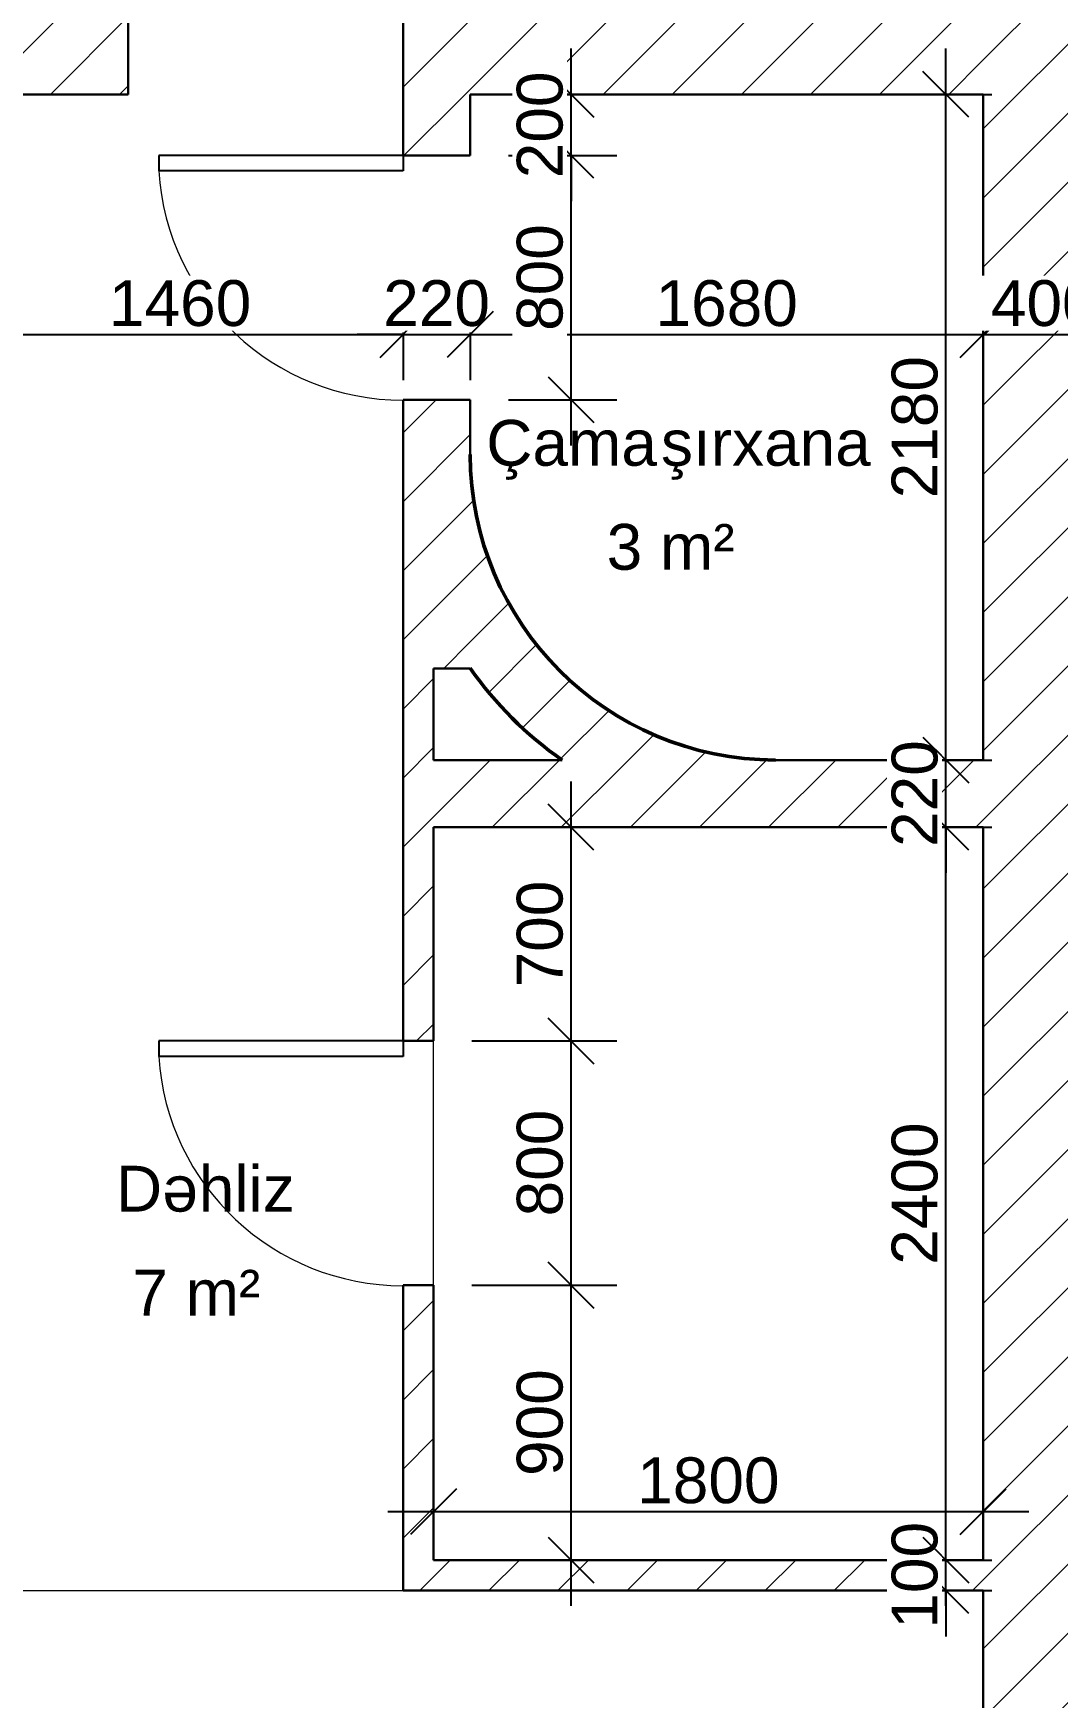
# Model space of a CAD drawing. Header units: millimetres. Extents: x 1680 to 166026, y 35966 to 91121.
# Drawn here: x 15611 to 18966, y 55993 to 61443 of the extents above; entities that cross this region are included whole.
import ezdxf

# ---------------------------------------------------------------- set-up
doc = ezdxf.new("R2010")
doc.units = ezdxf.units.MM
for name, color, linetype, lineweight in [('A-ANNO-DIMS', 7, 'Continuous', 9), ('A-AREA', 32, 'Continuous', 18), ('A-AREA-IDEN', 7, 'Continuous', 9), ('A-DOOR', 31, 'Continuous', 18), ('A-WALL', 255, 'Continuous', 18), ('A-WALL-PATT', 111, 'Continuous', 50)]:
    doc.layers.add(name, color=color, linetype=linetype, lineweight=lineweight)
doc.styles.add('Arial', font='arial.ttf', dxfattribs={"height": 150})
doc.styles.add('Arial_1', font='arial.ttf', dxfattribs={"height": 150})
doc.dimstyles.new('Linear_-_3mm_Arial', dxfattribs={"dimscale": 304.8, "dimtxt": 153.03891, "dimasz": 0.492126, "dimexe": 0.492126, "dimexo": 0.328084, "dimgap": 0.082021, "dimtad": 1, "dimdec": 0, "dimzin": 0, "dimdsep": 46, "dimtxsty": 'Arial', "dimblk1": 'OBLIQUE', "dimblk2": 'OBLIQUE', "dimsah": 1, "dimcen": 0.09, "dimdle": 0.492126, "dimazin": 0, "dimtfac": 1, "dimtdec": 4, "dimtix": 1, "dimtmove": 0, "dimatfit": 3, "dimfxl": 1, "dimtvp": 1, "dimtfill": 1, "dimtolj": 1, "dimtzin": 0, "dimarcsym": 2})
pattern_1 = [(45, (15427.06, 59193.26), (-113.137, 113.137), [])]

# ---------------------------------------------------------------- blocks, each defined once
blk = doc.blocks.new('M_Single-Flush - 800 x 2100-239763-Level 1')
at = {"layer": 'A-DOOR', "lineweight": 25}
for p, q in [((349, 110), (349, 910.1)), ((400, 910.1), (349, 910.1)), ((400, 110), (400, 910.1)), ((400, 110), (349, 110))]:
    blk.add_line(p, q, dxfattribs=at)
at = {"layer": 'A-DOOR'}
blk.add_arc((400, 110), 801.7, 93.6474, 180, dxfattribs=at)
blk = doc.blocks.new('M_Single-Flush - 800 x 2100-239712-Level 1')
at = {"layer": 'A-DOOR', "lineweight": 25}
for p, q in [((349, 50), (349, 850.1)), ((400, 850.1), (349, 850.1)), ((400, 50), (400, 850.1)), ((400, 50), (349, 50))]:
    blk.add_line(p, q, dxfattribs=at)
at = {"layer": 'A-DOOR'}
blk.add_arc((400, 50), 801.7, 93.6474, 180, dxfattribs=at)
blk = doc.blocks.new('_Oblique')
at = {"color": 0, "linetype": 'ByBlock', "lineweight": -2}
blk.add_line((-0.5, -0.5), (0.5, 0.5), dxfattribs=at)
blk = doc.blocks.new('*D175')
at = {"layer": 'A-ANNO-DIMS', "color": 0, "lineweight": -2, "transparency": 16777216}
for p, q in [((15211.7, 60457.2), (16971.7, 60457.2)), ((15361.7, 60463.3), (15361.7, 60307.2)), ((16821.7, 60463.3), (16821.7, 60307.2))]:
    blk.add_line(p, q, dxfattribs=at)
at = {"layer": 'Defpoints', "color": 0, "transparency": 16777216}
for p in [(15361.7, 60563.3), (16821.7, 60563.3), (16821.7, 60457.2)]:
    blk.add_point(p, dxfattribs=at)
at = {"layer": 'A-ANNO-DIMS', "color": 0, "lineweight": -2, "transparency": 16777216, "xscale": 149.9999920571061, "yscale": 149.9999920571061, "zscale": 149.9999920571061, "rotation": 180}
blk.add_blockref('_Oblique', (15361.7, 60457.2), dxfattribs=at)
at = {"layer": 'A-ANNO-DIMS', "color": 0, "lineweight": -2, "transparency": 16777216, "xscale": 149.9999920571061, "yscale": 149.9999920571061, "zscale": 149.9999920571061}
blk.add_blockref('_Oblique', (16821.7, 60457.2), dxfattribs=at)
at = {"layer": 'A-ANNO-DIMS', "color": 0, "transparency": 16777216, "insert": (16091.7, 60558.8), "char_height": 150, "width": 553.765, "attachment_point": 5, "style": 'Arial', "bg_fill": 3, "box_fill_scale": 1.1, "bg_fill_color": 256, "bg_fill_true_color": 13158600, "bg_fill_transparency": 0}
blk.add_mtext('\\A1;1460', dxfattribs=at)
blk = doc.blocks.new('*D176')
at = {"layer": 'A-ANNO-DIMS', "color": 0, "lineweight": -2, "transparency": 16777216}
for p, q in [((16821.7, 60457.2), (16671.7, 60457.2)), ((16821.7, 60463.3), (16821.7, 60307.2)), ((16821.7, 60457.2), (17041.7, 60457.2)), ((17041.7, 60463.3), (17041.7, 60307.2)), ((17041.7, 60457.2), (17191.7, 60457.2))]:
    blk.add_line(p, q, dxfattribs=at)
at = {"layer": 'A-ANNO-DIMS', "color": 0, "lineweight": -2, "transparency": 16777216, "xscale": 149.9999920571061, "yscale": 149.9999920571061, "zscale": 149.9999920571061}
blk.add_blockref('_Oblique', (16821.7, 60457.2), dxfattribs=at)
at = {"layer": 'A-ANNO-DIMS', "color": 0, "lineweight": -2, "transparency": 16777216, "xscale": 149.9999920571061, "yscale": 149.9999920571061, "zscale": 149.9999920571061, "rotation": 180}
blk.add_blockref('_Oblique', (17041.7, 60457.2), dxfattribs=at)
at = {"layer": 'A-ANNO-DIMS', "color": 0, "transparency": 16777216, "insert": (16931.7, 60558.8), "char_height": 150, "width": 415.324, "attachment_point": 5, "style": 'Arial', "bg_fill": 3, "box_fill_scale": 1.1, "bg_fill_color": 256, "bg_fill_true_color": 13158600, "bg_fill_transparency": 0}
blk.add_mtext('\\A1;220', dxfattribs=at)
at = {"layer": 'Defpoints', "color": 0, "transparency": 16777216}
for p in [(16821.7, 60563.3), (17041.7, 60563.3), (17041.7, 60457.2)]:
    blk.add_point(p, dxfattribs=at)
blk = doc.blocks.new('*D177')
at = {"layer": 'A-ANNO-DIMS', "color": 0, "lineweight": -2, "transparency": 16777216}
for p, q in [((16891.7, 60457.2), (18871.7, 60457.2)), ((17041.7, 60463.3), (17041.7, 60307.2)), ((18721.7, 60463.3), (18721.7, 60307.2))]:
    blk.add_line(p, q, dxfattribs=at)
at = {"layer": 'Defpoints', "color": 0, "transparency": 16777216}
for p in [(17041.7, 60563.3), (18721.7, 60563.3), (18721.7, 60457.2)]:
    blk.add_point(p, dxfattribs=at)
at = {"layer": 'A-ANNO-DIMS', "color": 0, "lineweight": -2, "transparency": 16777216, "xscale": 149.9999920571061, "yscale": 149.9999920571061, "zscale": 149.9999920571061, "rotation": 180}
blk.add_blockref('_Oblique', (17041.7, 60457.2), dxfattribs=at)
at = {"layer": 'A-ANNO-DIMS', "color": 0, "lineweight": -2, "transparency": 16777216, "xscale": 149.9999920571061, "yscale": 149.9999920571061, "zscale": 149.9999920571061}
blk.add_blockref('_Oblique', (18721.7, 60457.2), dxfattribs=at)
at = {"layer": 'A-ANNO-DIMS', "color": 0, "transparency": 16777216, "insert": (17881.7, 60558.8), "char_height": 150, "width": 553.765, "attachment_point": 5, "style": 'Arial', "bg_fill": 3, "box_fill_scale": 1.1, "bg_fill_color": 256, "bg_fill_true_color": 13158600, "bg_fill_transparency": 0}
blk.add_mtext('\\A1;1680', dxfattribs=at)
blk = doc.blocks.new('*D178')
at = {"layer": 'A-ANNO-DIMS', "color": 0, "lineweight": -2, "transparency": 16777216}
for p, q in [((18571.7, 60457.2), (19271.7, 60457.2)), ((18721.7, 60463.3), (18721.7, 60307.2)), ((19121.7, 60463.3), (19121.7, 60307.2))]:
    blk.add_line(p, q, dxfattribs=at)
at = {"layer": 'A-ANNO-DIMS', "color": 0, "lineweight": -2, "transparency": 16777216, "xscale": 149.9999920571061, "yscale": 149.9999920571061, "zscale": 149.9999920571061, "rotation": 180}
blk.add_blockref('_Oblique', (18721.7, 60457.2), dxfattribs=at)
at = {"layer": 'A-ANNO-DIMS', "color": 0, "lineweight": -2, "transparency": 16777216, "xscale": 149.9999920571061, "yscale": 149.9999920571061, "zscale": 149.9999920571061}
blk.add_blockref('_Oblique', (19121.7, 60457.2), dxfattribs=at)
at = {"layer": 'A-ANNO-DIMS', "color": 0, "transparency": 16777216, "insert": (18921.7, 60558.8), "char_height": 150, "width": 415.324, "attachment_point": 5, "style": 'Arial', "bg_fill": 3, "box_fill_scale": 1.1, "bg_fill_color": 256, "bg_fill_true_color": 13158600, "bg_fill_transparency": 0}
blk.add_mtext('\\A1;400', dxfattribs=at)
at = {"layer": 'Defpoints', "color": 0, "transparency": 16777216}
for p in [(18721.7, 60563.3), (19121.7, 60563.3), (19121.7, 60457.2)]:
    blk.add_point(p, dxfattribs=at)
blk = doc.blocks.new('*D185')
at = {"layer": 'A-ANNO-DIMS', "color": 0, "lineweight": -2, "transparency": 16777216}
for p, q in [((18599.5, 56443.5), (18599.5, 56593.5)), ((18593.4, 56443.5), (18749.5, 56443.5)), ((18599.5, 56343.5), (18599.5, 56443.5)), ((18593.4, 56343.5), (18749.5, 56343.5)), ((18599.5, 56343.5), (18599.5, 56193.5))]:
    blk.add_line(p, q, dxfattribs=at)
at = {"layer": 'A-ANNO-DIMS', "color": 0, "lineweight": -2, "transparency": 16777216, "xscale": 149.9999920571061, "yscale": 149.9999920571061, "zscale": 149.9999920571061}
for p, rotation in [((18599.5, 56443.5), 270), ((18599.5, 56343.5), 90)]:
    blk.add_blockref('_Oblique', p, dxfattribs=dict(at, rotation=rotation))
at = {"layer": 'A-ANNO-DIMS', "color": 0, "transparency": 16777216, "insert": (18497.9, 56393.5), "char_height": 150, "width": 415.324, "attachment_point": 5, "rotation": 90, "style": 'Arial', "bg_fill": 3, "box_fill_scale": 1.1, "bg_fill_color": 256, "bg_fill_true_color": 13158600, "bg_fill_transparency": 0}
blk.add_mtext('\\A1;100', dxfattribs=at)
at = {"layer": 'Defpoints', "color": 0, "transparency": 16777216}
for p in [(18493.4, 56443.5), (18599.5, 56443.5), (18493.4, 56343.5)]:
    blk.add_point(p, dxfattribs=at)
blk = doc.blocks.new('*D186')
at = {"layer": 'A-ANNO-DIMS', "color": 0, "lineweight": -2, "transparency": 16777216}
for p, q in [((18599.5, 56293.5), (18599.5, 58993.5)), ((18593.4, 58843.5), (18749.5, 58843.5)), ((18593.4, 56443.5), (18749.5, 56443.5))]:
    blk.add_line(p, q, dxfattribs=at)
at = {"layer": 'Defpoints', "color": 0, "transparency": 16777216}
for p in [(18493.4, 58843.5), (18599.5, 58843.5), (18493.4, 56443.5)]:
    blk.add_point(p, dxfattribs=at)
at = {"layer": 'A-ANNO-DIMS', "color": 0, "lineweight": -2, "transparency": 16777216, "xscale": 149.9999920571061, "yscale": 149.9999920571061, "zscale": 149.9999920571061}
for p, rotation in [((18599.5, 58843.5), 90), ((18599.5, 56443.5), 270)]:
    blk.add_blockref('_Oblique', p, dxfattribs=dict(at, rotation=rotation))
at = {"layer": 'A-ANNO-DIMS', "color": 0, "transparency": 16777216, "insert": (18497.9, 57643.5), "char_height": 150, "width": 553.765, "attachment_point": 5, "rotation": 90, "style": 'Arial', "bg_fill": 3, "box_fill_scale": 1.1, "bg_fill_color": 256, "bg_fill_true_color": 13158600, "bg_fill_transparency": 0}
blk.add_mtext('\\A1;2400', dxfattribs=at)
blk = doc.blocks.new('*D187')
at = {"layer": 'A-ANNO-DIMS', "color": 0, "lineweight": -2, "transparency": 16777216}
for p, q in [((18599.5, 59063.5), (18599.5, 59213.5)), ((18593.4, 59063.5), (18749.5, 59063.5)), ((18599.5, 58843.5), (18599.5, 59063.5)), ((18593.4, 58843.5), (18749.5, 58843.5)), ((18599.5, 58843.5), (18599.5, 58693.5))]:
    blk.add_line(p, q, dxfattribs=at)
at = {"layer": 'A-ANNO-DIMS', "color": 0, "lineweight": -2, "transparency": 16777216, "xscale": 149.9999920571061, "yscale": 149.9999920571061, "zscale": 149.9999920571061}
for p, rotation in [((18599.5, 59063.5), 270), ((18599.5, 58843.5), 90)]:
    blk.add_blockref('_Oblique', p, dxfattribs=dict(at, rotation=rotation))
at = {"layer": 'A-ANNO-DIMS', "color": 0, "transparency": 16777216, "insert": (18497.9, 58953.5), "char_height": 150, "width": 415.324, "attachment_point": 5, "rotation": 90, "style": 'Arial', "bg_fill": 3, "box_fill_scale": 1.1, "bg_fill_color": 256, "bg_fill_true_color": 13158600, "bg_fill_transparency": 0}
blk.add_mtext('\\A1;220', dxfattribs=at)
at = {"layer": 'Defpoints', "color": 0, "transparency": 16777216}
for p in [(18493.4, 59063.5), (18599.5, 59063.5), (18493.4, 58843.5)]:
    blk.add_point(p, dxfattribs=at)
blk = doc.blocks.new('*D188')
at = {"layer": 'A-ANNO-DIMS', "color": 0, "lineweight": -2, "transparency": 16777216}
for p, q in [((18599.5, 58913.5), (18599.5, 61393.5)), ((18593.4, 61243.5), (18749.5, 61243.5)), ((18593.4, 59063.5), (18749.5, 59063.5))]:
    blk.add_line(p, q, dxfattribs=at)
at = {"layer": 'Defpoints', "color": 0, "transparency": 16777216}
for p in [(18493.4, 61243.5), (18599.5, 61243.5), (18493.4, 59063.5)]:
    blk.add_point(p, dxfattribs=at)
at = {"layer": 'A-ANNO-DIMS', "color": 0, "lineweight": -2, "transparency": 16777216, "xscale": 149.9999920571061, "yscale": 149.9999920571061, "zscale": 149.9999920571061}
for p, rotation in [((18599.5, 61243.5), 90), ((18599.5, 59063.5), 270)]:
    blk.add_blockref('_Oblique', p, dxfattribs=dict(at, rotation=rotation))
at = {"layer": 'A-ANNO-DIMS', "color": 0, "transparency": 16777216, "insert": (18497.9, 60153.5), "char_height": 150, "width": 553.765, "attachment_point": 5, "rotation": 90, "style": 'Arial', "bg_fill": 3, "box_fill_scale": 1.1, "bg_fill_color": 256, "bg_fill_true_color": 13158600, "bg_fill_transparency": 0}
blk.add_mtext('\\A1;2180', dxfattribs=at)
blk = doc.blocks.new('*D198')
at = {"layer": 'A-ANNO-DIMS', "color": 0, "lineweight": -2, "transparency": 16777216}
for p, q in [((17371.9, 60093.5), (17371.9, 61193.5)), ((17166.7, 61043.5), (17521.9, 61043.5)), ((17166.7, 60243.5), (17521.9, 60243.5))]:
    blk.add_line(p, q, dxfattribs=at)
at = {"layer": 'Defpoints', "color": 0, "transparency": 16777216}
for p in [(17066.7, 61043.5), (17371.9, 61043.5), (17066.7, 60243.5)]:
    blk.add_point(p, dxfattribs=at)
at = {"layer": 'A-ANNO-DIMS', "color": 0, "lineweight": -2, "transparency": 16777216, "xscale": 149.9999920571061, "yscale": 149.9999920571061, "zscale": 149.9999920571061}
for p, rotation in [((17371.9, 61043.5), 90), ((17371.9, 60243.5), 270)]:
    blk.add_blockref('_Oblique', p, dxfattribs=dict(at, rotation=rotation))
at = {"layer": 'A-ANNO-DIMS', "color": 0, "transparency": 16777216, "insert": (17270.3, 60643.5), "char_height": 150, "width": 415.324, "attachment_point": 5, "rotation": 90, "style": 'Arial', "bg_fill": 3, "box_fill_scale": 1.1, "bg_fill_color": 256, "bg_fill_true_color": 13158600, "bg_fill_transparency": 0}
blk.add_mtext('\\A1;800', dxfattribs=at)
blk = doc.blocks.new('*D199')
at = {"layer": 'A-ANNO-DIMS', "color": 0, "lineweight": -2, "transparency": 16777216}
for p, q in [((17371.9, 61243.5), (17371.9, 61393.5)), ((17365.8, 61243.5), (17521.9, 61243.5)), ((17371.9, 61043.5), (17371.9, 61243.5)), ((17166.7, 61043.5), (17521.9, 61043.5)), ((17371.9, 61043.5), (17371.9, 60893.5))]:
    blk.add_line(p, q, dxfattribs=at)
at = {"layer": 'Defpoints', "color": 0, "transparency": 16777216}
blk.add_point((17066.7, 61043.5), dxfattribs=at)
at = {"layer": 'A-ANNO-DIMS', "color": 0, "lineweight": -2, "transparency": 16777216, "xscale": 149.9999920571061, "yscale": 149.9999920571061, "zscale": 149.9999920571061}
for p, rotation in [((17371.9, 61243.5), 270), ((17371.9, 61043.5), 90)]:
    blk.add_blockref('_Oblique', p, dxfattribs=dict(at, rotation=rotation))
at = {"layer": 'A-ANNO-DIMS', "color": 0, "transparency": 16777216, "insert": (17270.3, 61143.5), "char_height": 150, "width": 415.324, "attachment_point": 5, "rotation": 90, "style": 'Arial', "bg_fill": 3, "box_fill_scale": 1.1, "bg_fill_color": 256, "bg_fill_true_color": 13158600, "bg_fill_transparency": 0}
blk.add_mtext('\\A1;200', dxfattribs=at)
at = {"layer": 'Defpoints', "color": 0, "transparency": 16777216}
for p in [(17265.8, 61243.5), (17371.9, 61243.5)]:
    blk.add_point(p, dxfattribs=at)
blk = doc.blocks.new('*D200')
at = {"layer": 'A-ANNO-DIMS', "color": 0, "lineweight": -2, "transparency": 16777216}
for p, q in [((17371.9, 56293.5), (17371.9, 57493.5)), ((17046.7, 57343.5), (17521.9, 57343.5)), ((17365.8, 56443.5), (17521.9, 56443.5))]:
    blk.add_line(p, q, dxfattribs=at)
at = {"layer": 'Defpoints', "color": 0, "transparency": 16777216}
for p in [(16946.7, 57343.5), (17371.9, 57343.5), (17265.8, 56443.5)]:
    blk.add_point(p, dxfattribs=at)
at = {"layer": 'A-ANNO-DIMS', "color": 0, "lineweight": -2, "transparency": 16777216, "xscale": 149.9999920571061, "yscale": 149.9999920571061, "zscale": 149.9999920571061}
for p, rotation in [((17371.9, 57343.5), 90), ((17371.9, 56443.5), 270)]:
    blk.add_blockref('_Oblique', p, dxfattribs=dict(at, rotation=rotation))
at = {"layer": 'A-ANNO-DIMS', "color": 0, "transparency": 16777216, "insert": (17270.3, 56893.5), "char_height": 150, "width": 415.324, "attachment_point": 5, "rotation": 90, "style": 'Arial', "bg_fill": 3, "box_fill_scale": 1.1, "bg_fill_color": 256, "bg_fill_true_color": 13158600, "bg_fill_transparency": 0}
blk.add_mtext('\\A1;900', dxfattribs=at)
blk = doc.blocks.new('*D201')
at = {"layer": 'A-ANNO-DIMS', "color": 0, "lineweight": -2, "transparency": 16777216}
for p, q in [((17371.9, 57193.5), (17371.9, 58293.5)), ((17046.7, 58143.5), (17521.9, 58143.5)), ((17046.7, 57343.5), (17521.9, 57343.5))]:
    blk.add_line(p, q, dxfattribs=at)
at = {"layer": 'Defpoints', "color": 0, "transparency": 16777216}
for p in [(16946.7, 58143.5), (17371.9, 58143.5), (16946.7, 57343.5)]:
    blk.add_point(p, dxfattribs=at)
at = {"layer": 'A-ANNO-DIMS', "color": 0, "lineweight": -2, "transparency": 16777216, "xscale": 149.9999920571061, "yscale": 149.9999920571061, "zscale": 149.9999920571061}
for p, rotation in [((17371.9, 58143.5), 90), ((17371.9, 57343.5), 270)]:
    blk.add_blockref('_Oblique', p, dxfattribs=dict(at, rotation=rotation))
at = {"layer": 'A-ANNO-DIMS', "color": 0, "transparency": 16777216, "insert": (17270.3, 57743.5), "char_height": 150, "width": 415.324, "attachment_point": 5, "rotation": 90, "style": 'Arial', "bg_fill": 3, "box_fill_scale": 1.1, "bg_fill_color": 256, "bg_fill_true_color": 13158600, "bg_fill_transparency": 0}
blk.add_mtext('\\A1;800', dxfattribs=at)
blk = doc.blocks.new('*D202')
at = {"layer": 'A-ANNO-DIMS', "color": 0, "lineweight": -2, "transparency": 16777216}
for p, q in [((17371.9, 57993.5), (17371.9, 58993.5)), ((17365.8, 58843.5), (17521.9, 58843.5)), ((17046.7, 58143.5), (17521.9, 58143.5))]:
    blk.add_line(p, q, dxfattribs=at)
at = {"layer": 'Defpoints', "color": 0, "transparency": 16777216}
for p in [(17265.8, 58843.5), (17371.9, 58843.5), (16946.7, 58143.5)]:
    blk.add_point(p, dxfattribs=at)
at = {"layer": 'A-ANNO-DIMS', "color": 0, "lineweight": -2, "transparency": 16777216, "xscale": 149.9999920571061, "yscale": 149.9999920571061, "zscale": 149.9999920571061}
for p, rotation in [((17371.9, 58843.5), 90), ((17371.9, 58143.5), 270)]:
    blk.add_blockref('_Oblique', p, dxfattribs=dict(at, rotation=rotation))
at = {"layer": 'A-ANNO-DIMS', "color": 0, "transparency": 16777216, "insert": (17270.3, 58493.5), "char_height": 150, "width": 415.324, "attachment_point": 5, "rotation": 90, "style": 'Arial', "bg_fill": 3, "box_fill_scale": 1.1, "bg_fill_color": 256, "bg_fill_true_color": 13158600, "bg_fill_transparency": 0}
blk.add_mtext('\\A1;700', dxfattribs=at)
blk = doc.blocks.new('*D212')
at = {"layer": 'A-ANNO-DIMS', "color": 0, "lineweight": -2, "transparency": 16777216}
for p, q in [((16771.7, 56602), (18871.7, 56602)), ((16921.7, 56608.1), (16921.7, 56452)), ((18721.7, 56608.1), (18721.7, 56452))]:
    blk.add_line(p, q, dxfattribs=at)
at = {"layer": 'Defpoints', "color": 0, "transparency": 16777216}
for p in [(16921.7, 56708.1), (18721.7, 56708.1), (18721.7, 56602)]:
    blk.add_point(p, dxfattribs=at)
at = {"layer": 'A-ANNO-DIMS', "color": 0, "lineweight": -2, "transparency": 16777216, "xscale": 149.9999920571061, "yscale": 149.9999920571061, "zscale": 149.9999920571061, "rotation": 180}
blk.add_blockref('_Oblique', (16921.7, 56602), dxfattribs=at)
at = {"layer": 'A-ANNO-DIMS', "color": 0, "lineweight": -2, "transparency": 16777216, "xscale": 149.9999920571061, "yscale": 149.9999920571061, "zscale": 149.9999920571061}
blk.add_blockref('_Oblique', (18721.7, 56602), dxfattribs=at)
at = {"layer": 'A-ANNO-DIMS', "color": 0, "transparency": 16777216, "insert": (17821.7, 56703.6), "char_height": 150, "width": 553.765, "attachment_point": 5, "style": 'Arial', "bg_fill": 3, "box_fill_scale": 1.1, "bg_fill_color": 256, "bg_fill_true_color": 13158600, "bg_fill_transparency": 0}
blk.add_mtext('\\A1;1800', dxfattribs=at)

msp = doc.modelspace()

# ---------------------------------------------------------------- hatches: boundary and pattern name
at = {"layer": 'A-WALL-PATT', "lineweight": 18}
h = msp.add_hatch(dxfattribs=at)
h.set_pattern_fill('FP_1', color=256, style=0, pattern_type=2)
h.set_pattern_definition(pattern_1)
h.paths.add_polyline_path([(18721.7, 45203.5), (19121.7, 45203.5), (19121.7, 65603.5), (18721.7, 65603.5), (18721.7, 45343.4)], flags=0)
h = msp.add_hatch(dxfattribs=at)
h.set_pattern_fill('FP_1', color=256, style=0, pattern_type=2)
h.set_pattern_definition(pattern_1)
h.paths.add_polyline_path([(18721.7, 61243.5), (18721.7, 61643.5), (16821.7, 61643.5), (16821.7, 61243.5), (17041.7, 61243.5)], flags=0)
h.paths.add_polyline_path([(15921.7, 61243.5), (15921.7, 61643.5), (11861.7, 61643.5), (11861.7, 61243.5), (15361.7, 61243.5)], flags=0)
h = msp.add_hatch(dxfattribs=at)
h.set_pattern_fill('FP_1', color=256, style=0, pattern_type=2)
h.set_pattern_definition(pattern_1)
h.paths.add_polyline_path([(17041.7, 59363.5), (17041.7, 60243.5), (16821.7, 60243.5), (16821.7, 59363.5), (16921.7, 59363.5)], flags=0)
h.paths.add_polyline_path([(17041.7, 61043.5), (17041.7, 61243.5), (16821.7, 61243.5), (16821.7, 61043.5)], flags=0)
h = msp.add_hatch(dxfattribs=at)
h.set_pattern_fill('FP_1', color=256, style=0, pattern_type=2)
h.set_pattern_definition(pattern_1)
h.paths.add_polyline_path([(18041.7, 59063.5), (17929.8, 59069.7), (17819.2, 59088.5), (17711.5, 59119.6), (17607.9, 59162.5), (17509.7, 59216.7), (17418.3, 59281.6), (17334.6, 59356.3), (17259.9, 59440), (17195, 59531.4), (17140.8, 59629.6), (17097.9, 59733.2), (17066.8, 59840.9), (17048, 59951.5), (17041.7, 60063.5), (17041.7, 59364.6), (17106.8, 59279.7), (17179.1, 59200.8), (17258, 59128.5), (17342.9, 59063.5)], flags=0)
h = msp.add_hatch(dxfattribs=at)
h.set_pattern_fill('FP_1', color=256, style=0, pattern_type=2)
h.set_pattern_definition(pattern_1)
h.paths.add_polyline_path([(16921.7, 58953.5), (16921.7, 59363.5), (16821.7, 59363.5), (16821.7, 58953.5)], flags=0)
h = msp.add_hatch(dxfattribs=at)
h.set_pattern_fill('FP_1', color=256, style=0, pattern_type=2)
h.set_pattern_definition(pattern_1)
h.paths.add_polyline_path([(18721.7, 58843.5), (18721.7, 59063.5), (16921.7, 59063.5), (16921.7, 58843.5)], flags=0)
h = msp.add_hatch(dxfattribs=at)
h.set_pattern_fill('FP_1', color=256, style=0, pattern_type=2)
h.set_pattern_definition(pattern_1)
h.paths.add_polyline_path([(16921.7, 56343.5), (16921.7, 57343.5), (16821.7, 57343.5), (16821.7, 56343.5)], flags=0)
h.paths.add_polyline_path([(16821.7, 58143.5), (16921.7, 58143.5), (16921.7, 58953.5), (16821.7, 58953.5)], flags=0)
h = msp.add_hatch(dxfattribs=at)
h.set_pattern_fill('FP_1', color=256, style=0, pattern_type=2)
h.set_pattern_definition(pattern_1)
h.paths.add_polyline_path([(18721.7, 56343.5), (18721.7, 56443.5), (16921.7, 56443.5), (16921.7, 56343.5)], flags=0)

# ---------------------------------------------------------------- linework, layer by layer
at = {"layer": 'A-AREA'}
for p, q in [((16921.7, 57343.5), (16921.7, 58143.5)), ((15361.7, 56343.5), (16821.7, 56343.5))]:
    msp.add_line(p, q, dxfattribs=at)
at = {"layer": 'A-WALL', "lineweight": 30}
for p, q in [((15921.7, 61243.5), (15921.7, 61643.5)), ((16821.7, 61643.5), (16821.7, 61043.5)), ((15361.7, 61243.5), (15921.7, 61243.5)), ((17041.7, 61243.5), (18721.7, 61243.5)), ((17041.7, 61043.5), (17041.7, 61243.5)), ((18721.7, 61243.5), (18721.7, 59063.5)), ((16821.7, 61043.5), (17041.7, 61043.5)), ((16821.7, 60243.5), (16821.7, 58143.5)), ((17041.7, 60243.5), (16821.7, 60243.5)), ((17041.7, 60063.5), (17041.7, 60243.5)), ((16921.7, 59363.5), (17041.7, 59363.5)), ((16921.7, 59063.5), (16921.7, 59363.5)), ((17041.7, 59363.5), (17041.7, 59364.6)), ((17342.9, 59063.5), (16921.7, 59063.5)), ((18721.7, 59063.5), (18041.7, 59063.5)), ((16921.7, 58143.5), (16921.7, 58843.5)), ((16921.7, 58843.5), (18721.7, 58843.5)), ((18721.7, 58843.5), (18721.7, 56443.5)), ((16821.7, 58143.5), (16921.7, 58143.5)), ((16821.7, 57343.5), (16821.7, 56343.5)), ((16921.7, 57343.5), (16821.7, 57343.5)), ((16921.7, 56443.5), (16921.7, 57343.5)), ((18721.7, 56443.5), (16921.7, 56443.5)), ((16821.7, 56343.5), (18721.7, 56343.5)), ((18721.7, 56343.5), (18721.7, 45203.5))]:
    msp.add_line(p, q, dxfattribs=at)
at = {"layer": 'A-WALL', "lineweight": 50}
for radius, start, end in [(1000, 180, 270), (1220, 214.948, 235.052)]:
    msp.add_arc((18041.7, 60063.5), radius, start, end, dxfattribs=at)

# ---------------------------------------------------------------- block references
at = {"layer": 'A-DOOR'}
for name, p, rotation in [('M_Single-Flush - 800 x 2100-239763-Level 1', (16931.7, 60643.5), 89.99999999999993), ('M_Single-Flush - 800 x 2100-239712-Level 1', (16871.7, 57743.5), 89.99999999999991)]:
    msp.add_blockref(name, p, dxfattribs=dict(at, rotation=rotation))

# ---------------------------------------------------------------- texts
at = {"layer": 'A-AREA-IDEN', "char_height": 150, "attachment_point": 1}
for s, insert, width, style in [('Çama', (17094.3, 60177.2), 693.46, 'Arial'), ('ş\\fArial|b0|i0|c238|p34|;ırxana', (17666.5, 60177.2), 841.772, 'Arial'), ('3 m\\fArial|b0|i0|c238|p34|;²', (17488.6, 59836.6), 521.097, 'Arial'), ('\\fArial|b0|i0|c204|p34|;D', (15881.6, 57734.6), 184.388, 'Arial'), ('hliz', (16152.8, 57734.6), 380.802, 'Arial'), ('\\fArial|b0|i0|c254|p34|;ə', (16033.7, 57734.6), 144.304, 'Arial_1'), ('7 m\\fArial|b0|i0|c238|p34|;²', (15935.3, 57394), 521.097, 'Arial')]:
    msp.add_mtext(s, dxfattribs=dict(at, insert=insert, width=width, style=style))

# ---------------------------------------------------------------- next in the draw order: dimensions: what is measured, and where the dimension line sits
at = {"layer": 'A-ANNO-DIMS'}
dim = msp.add_linear_dim(base=(16821.7, 60457.2), p1=(15361.7, 60563.3), p2=(16821.7, 60563.3), dimstyle='Linear_-_3mm_Arial', override={"dimpost": '<>', "dimfxl": 1460}, dxfattribs=at)
dim.commit()
dim.dimension.update_dxf_attribs({"geometry": '*D175', "text_midpoint": (16091.7, 60558.8)})
for base, p1, p2, override, picture, middle in [((17371.9, 57343.5), (17265.8, 56443.5), (16946.7, 57343.5), {"dimpost": '<>', "dimfxl": 954.883535}, '*D200', (17270.3, 56893.5)), ((18599.5, 56443.5), (18493.4, 56343.5), (18493.4, 56443.5), {"dimpost": '<>', "dimfxl": 100}, '*D185', (18497.9, 56393.5))]:
    dim = msp.add_linear_dim(base=base, p1=p1, p2=p2, angle=90, dimstyle='Linear_-_3mm_Arial', override=override, dxfattribs=at)
    dim.commit()
    dim.dimension.update_dxf_attribs({"geometry": picture, "text_midpoint": middle})

# ---------------------------------------------------------------- next in the draw order: dimensions: what is measured, and where the dimension line sits
dim = msp.add_linear_dim(base=(17041.7, 60457.2), p1=(16821.7, 60563.3), p2=(17041.7, 60563.3), dimstyle='Linear_-_3mm_Arial', override={"dimpost": '<>', "dimfxl": 220}, dxfattribs=at)
dim.commit()
dim.dimension.update_dxf_attribs({"geometry": '*D176', "text_midpoint": (16931.7, 60558.8)})
for base, p1, p2, override, picture, middle in [((18599.5, 58843.5), (18493.4, 56443.5), (18493.4, 58843.5), {"dimpost": '<>', "dimfxl": 2400}, '*D186', (18497.9, 57643.5)), ((17371.9, 58143.5), (16946.7, 57343.5), (16946.7, 58143.5), {"dimpost": '<>', "dimfxl": 800}, '*D201', (17270.3, 57743.5))]:
    dim = msp.add_linear_dim(base=base, p1=p1, p2=p2, angle=90, dimstyle='Linear_-_3mm_Arial', override=override, dxfattribs=at)
    dim.commit()
    dim.dimension.update_dxf_attribs({"geometry": picture, "text_midpoint": middle})

# ---------------------------------------------------------------- next in the draw order: dimensions: what is measured, and where the dimension line sits
for base, p1, p2, override, picture, middle in [((18721.7, 60457.2), (17041.7, 60563.3), (18721.7, 60563.3), {"dimpost": '<>', "dimfxl": 1680}, '*D177', (17881.7, 60558.8)), ((18721.7, 56602), (16921.7, 56708.1), (18721.7, 56708.1), {"dimpost": '<>', "dimfxl": 1800}, '*D212', (17821.7, 56703.6))]:
    dim = msp.add_linear_dim(base=base, p1=p1, p2=p2, dimstyle='Linear_-_3mm_Arial', override=override, dxfattribs=at)
    dim.commit()
    dim.dimension.update_dxf_attribs({"geometry": picture, "text_midpoint": middle})
for base, p1, p2, override, picture, middle in [((18599.5, 59063.5), (18493.4, 58843.5), (18493.4, 59063.5), {"dimpost": '<>', "dimfxl": 220}, '*D187', (18497.9, 58953.5)), ((17371.9, 58843.5), (16946.7, 58143.5), (17265.8, 58843.5), {"dimpost": '<>', "dimfxl": 769.28705}, '*D202', (17270.3, 58493.5))]:
    dim = msp.add_linear_dim(base=base, p1=p1, p2=p2, angle=90, dimstyle='Linear_-_3mm_Arial', override=override, dxfattribs=at)
    dim.commit()
    dim.dimension.update_dxf_attribs({"geometry": picture, "text_midpoint": middle})

# ---------------------------------------------------------------- next in the draw order: dimensions: what is measured, and where the dimension line sits
dim = msp.add_linear_dim(base=(17371.9, 61043.5), p1=(17066.7, 60243.5), p2=(17066.7, 61043.5), angle=90, dimstyle='Linear_-_3mm_Arial', override={"dimpost": '<>', "dimfxl": 800}, dxfattribs=at)
dim.commit()
dim.dimension.update_dxf_attribs({"geometry": '*D198', "text_midpoint": (17270.3, 60643.5)})
dim = msp.add_linear_dim(base=(19121.7, 60457.2), p1=(18721.7, 60563.3), p2=(19121.7, 60563.3), dimstyle='Linear_-_3mm_Arial', override={"dimpost": '<>', "dimfxl": 400}, dxfattribs=at)
dim.commit()
dim.dimension.update_dxf_attribs({"geometry": '*D178', "text_midpoint": (18921.7, 60558.8)})

# ---------------------------------------------------------------- next in the draw order: dimensions: what is measured, and where the dimension line sits
for base, p1, p2, override, picture, middle in [((17371.9, 61243.5), (17066.7, 61043.5), (17265.8, 61243.5), {"dimpost": '<>', "dimfxl": 282.182442}, '*D199', (17270.3, 61143.5)), ((18599.5, 61243.5), (18493.4, 59063.5), (18493.4, 61243.5), {"dimpost": '<>', "dimfxl": 2180}, '*D188', (18497.9, 60153.5))]:
    dim = msp.add_linear_dim(base=base, p1=p1, p2=p2, angle=90, dimstyle='Linear_-_3mm_Arial', override=override, dxfattribs=at)
    dim.commit()
    dim.dimension.update_dxf_attribs({"geometry": picture, "text_midpoint": middle})

doc.saveas('drawing.dxf')
